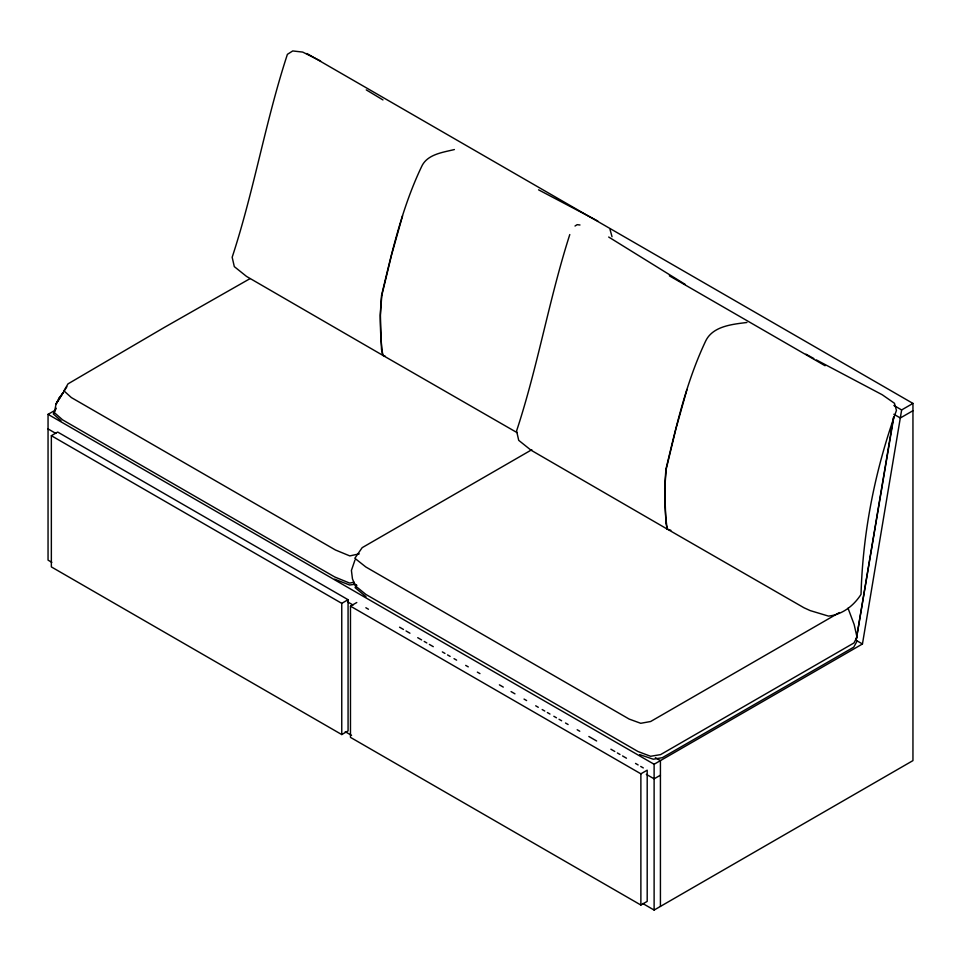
<?xml version="1.0" encoding="UTF-8"?>
<svg xmlns="http://www.w3.org/2000/svg" width="961" height="961" viewBox="0 0 961 961"><rect width="100%" height="100%" fill="white"/><g stroke="black" fill="none" stroke-linecap="round" stroke-linejoin="round"><path stroke-width="1.44" d="M381.577 295.291C379.727 315.196 379.919 335.605 382.814 355.354L516.994 432.582M665.985 469.016C664.147 488.921 664.327 509.318 667.222 529.067L804.009 607.784L810.207 610.607L828.514 616.109C842.353 614.62 853.668 605.826 861.032 594.379C862.834 531.577 875.219 469.509 896.445 410.419L894.451 403.26L882.258 394.767L816.43 359.955M642.753 903.496L654.117 910.055L912.95 760.607L912.95 403.416L901.646 409.939L862.449 643.978L654.117 764.259L48.05 414.347L48.05 560.143L51.834 562.329M856.383 638.849L893.514 417.302M856.395 638.729L893.778 417.206M381.577 295.279L381.589 295.231C392.04 251.71 402.094 207.66 421.386 167.058C426.816 154.301 442.492 152.499 454.397 149.544M665.997 468.992L665.997 468.944C676.448 425.423 686.502 381.373 705.794 340.771C713.014 326.079 732.438 324.289 746.937 322.476M402.551 215.805L391.559 254.953L381.817 295.351L380.268 315.136L381.493 349.311L382.826 355.354L385.241 356.183M686.959 389.529L675.967 428.666L666.225 469.076L664.688 488.849L665.901 523.024L667.234 529.079L670.874 530.328M569.789 234.556C549.043 299.183 537.872 366.489 516.574 430.96L518.712 440.342L530.94 450.132L667.234 529.079M354.969 560.035L351.414 570.426L352.447 578.786L355.222 585.754L365.853 594.403L637.984 751.514L650.597 756.283L660.591 754.613L853.981 642.945L857.008 637.095L854.149 624.518L848.022 608.193M56.315 408.221L53.299 413.951L60.999 420.714M857.32 640.651L853.74 647.161L662.321 757.688L653.276 759.214L639.63 754.601M66.874 386.73L56.098 403.896L54.321 412.569L62.633 419.885L334.764 576.996L349.708 583.111L354.104 582.21M356.735 585.261L355.114 587.651L366.021 596.745M575.014 226.027L577.141 224.67L579.988 224.994M839.397 612.553L650.645 721.507L640.735 723.297L629.155 719.068L365.865 567.002L354.837 558.269L362.177 547.662L531.805 449.712M48.05 414.347L54.369 410.707M51.353 435.693L57.672 432.042L348.074 599.712L348.074 730.925L341.756 734.564L51.353 566.906L51.353 435.693L341.756 603.352L348.074 599.712M350.477 606.151L640.879 773.821L647.197 770.169L647.197 901.394L640.879 905.034L350.477 737.375L350.477 606.151L356.783 602.511M912.95 410.707L900.325 417.987L893.838 414.251M660.423 775.191L654.117 778.83L646.321 774.338M250.052 278.63L164.163 327.521L67.967 383.895L63.955 390.851L71.354 397.566L335.449 549.992L349.804 555.914L359.258 553.848M354.897 584.3L349.588 585.009L334.644 579.171M320.578 60.963L302.691 52.086L292.733 50.945L287.399 54.345C265.524 121.002 254.076 190.59 232.166 257.248L234.304 266.617L246.533 276.42L382.826 355.354M597.838 221.042L538.568 189.834M805.943 354.177L813.799 358.501M306.883 53.504L912.95 403.416M669.349 275.819L825.079 365.733M893.862 405.446L901.646 409.939M856.131 640.326L862.449 643.978M354.08 583.747L356.603 585.201M655.378 757.7L660.423 760.607L660.423 906.403M365.865 607.748L368.459 609.25M399.572 627.209L403.464 629.455M406.047 630.957L409.939 633.203M417.723 637.684L421.615 639.93M424.197 641.431L426.792 642.933M429.387 644.423L433.279 646.669M442.348 651.906L444.943 653.408M447.538 654.909L450.132 656.399M454.024 658.645L456.619 660.147M465.689 665.384L468.283 666.874M477.353 672.123L479.947 673.613M499.396 684.845L503.288 687.091M511.06 691.584L514.952 693.83M524.033 699.067L526.616 700.557M535.697 705.806L538.292 707.296M542.184 709.542L544.767 711.044M547.362 712.533L549.956 714.035M553.848 716.281L556.443 717.783M559.038 719.272L561.62 720.774M565.512 723.02L568.107 724.51M577.189 729.747L579.771 731.249M588.853 736.486L596.625 740.979M610.896 749.22L614.776 751.454M617.37 752.956L619.965 754.457M622.56 755.947L626.452 758.193M635.521 763.43L638.116 764.932M640.711 766.434L643.305 767.923M48.05 428.93L55.834 433.423M347.774 601.97L353.023 605.01M345.251 731.729L351.558 735.369M366.261 89.878L382.959 99.932M685.349 284.492L608.685 237.031M610.043 229.535L612.025 236.706M654.117 764.259L654.117 910.055M640.879 773.821L640.879 905.034M341.756 603.352L341.756 734.564M59.102 397.998L56.098 403.896L63.258 392.532L59.102 397.998"/></g></svg>
